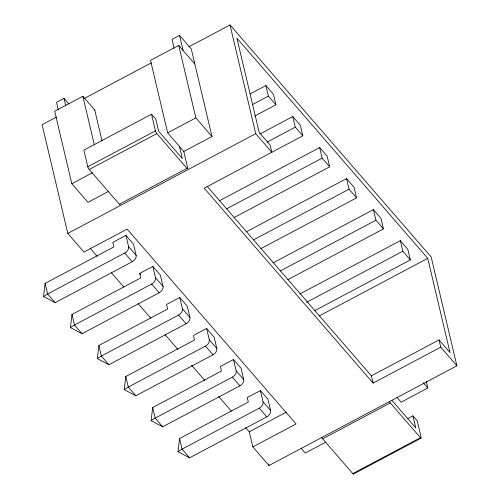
<?xml version="1.0" encoding="UTF-8"?>
<svg xmlns="http://www.w3.org/2000/svg" width="499" height="499" viewBox="0 0 499 499"><rect width="100%" height="100%" fill="white"/><g stroke="black" fill="none" stroke-linecap="round" stroke-linejoin="round"><path stroke-width="0.75" d="M43.532 296.537L45.097 283.413L113.853 246.918L112.786 242.389L125.941 235.409L133.47 244.098L136.14 255.388A5.533 3.668 -40.9 0 1 132.297 261.713L55.127 302.675L43.532 296.537L47.592 293.986L124.769 253.024A5.533 3.668 -40.9 0 0 128.611 246.699L125.941 235.409M70.428 327.569L71.987 314.445L140.749 277.949L139.676 273.421L152.831 266.441L160.36 275.124L163.03 286.42A5.533 3.668 -40.9 0 1 159.193 292.745L82.017 333.706L70.428 327.569L74.488 325.017L151.665 284.056A5.533 3.668 -40.9 0 0 155.501 277.731L152.831 266.441M97.324 358.6L98.883 345.476L167.645 308.981L166.572 304.452L179.727 297.466L187.256 306.155L189.926 317.451A5.533 3.668 -40.9 0 1 186.09 323.776L108.913 364.738L97.324 358.6L101.384 356.049L178.555 315.087A5.533 3.668 -40.9 0 0 182.397 308.762L179.727 297.466M124.214 389.625L125.779 376.508L194.535 340.012L193.469 335.478L206.617 328.498L214.152 337.187L216.822 348.483A5.533 3.668 -40.9 0 1 212.979 354.801L135.809 395.763L124.214 389.625L128.274 387.081L205.451 346.113A5.533 3.668 -40.9 0 0 209.287 339.794L206.617 328.498M151.11 420.657L152.669 407.54L221.431 371.038L220.358 366.509L233.513 359.529L241.042 368.218L243.712 379.508A5.533 3.668 -40.9 0 1 239.876 385.833L162.699 426.795L151.11 420.657L155.17 418.106L232.347 377.144A5.533 3.668 -40.9 0 0 236.183 370.819L233.513 359.529M178 451.689L179.565 438.565L248.327 402.069L247.255 397.541L260.409 390.561L267.938 399.244L270.608 410.54A5.533 3.668 -40.9 0 1 266.772 416.865L189.595 457.826L178 451.689L182.066 449.137L259.237 408.176A5.533 3.668 -40.9 0 0 263.079 401.851L260.409 390.561M179.49 146.5L182.347 158.582L158.682 131.274L155.825 119.192L151.521 114.227L83.869 150.137L87.799 166.747A2.164 0.53 62 0 0 89.227 169.498L119.348 204.253L187 168.344A2.277 0.555 62 0 0 187.718 168.076L183.794 151.465L211.981 136.508L191.273 48.914L179.528 35.36L172.012 39.352L174.151 48.415M68.974 104.073L64.009 98.347L56.493 102.332L58.277 109.886M94.972 110.229L82.871 96.27L54.684 111.227L71.819 183.719L87.955 202.332L108.582 191.385M194.847 64.015L178.711 45.397L150.523 60.36L167.658 132.846L183.794 151.465M84.175 98.515L151.353 62.855M56.562 117.022L42.109 124.694L67.808 233.42L83.944 252.039L127.17 229.097L296.063 423.969L252.837 446.911L268.973 465.53L456.891 365.786L431.192 257.054L230.027 24.95L188.722 46.869M87.799 166.747L155.445 130.844L151.521 114.227M89.227 169.498L156.879 133.595L187 168.344M71.819 183.719L92.446 172.766M167.658 132.846L195.845 117.889L178.711 45.397M250.074 93.937L265.886 85.541L273.415 94.23L275.916 104.802L254.602 116.117M252.569 104.509L268.381 96.114L265.886 85.541M67.808 233.42L255.725 133.682L230.027 24.95M259.779 134.088L292.776 116.573L300.311 125.261L302.806 135.834L204.216 188.204L373.109 383.076L440.754 347.167L439.045 339.919L371.393 375.828L373.109 383.076M267.09 142.109L295.277 127.145L292.776 116.573M219.267 200.847L319.641 147.573L327.176 156.262L329.671 166.828L234.106 217.552M226.577 208.863L322.142 158.139L319.641 147.573M246.163 231.879L346.537 178.598L354.065 187.287L356.567 197.86L261.002 248.583M253.473 239.894L349.038 189.171L346.537 178.598M273.053 262.911L373.433 209.63L380.962 218.319L383.457 228.891L287.898 279.615M280.363 270.926L375.928 220.202L373.433 209.63M299.949 293.936L400.323 240.661L407.851 249.35L410.353 259.923L314.788 310.64M306.573 302.319L402.824 251.234L400.323 240.661M319.117 316.004L427.743 258.345L236.9 38.155L259.174 132.391L270.152 145.053L271.861 152.301L255.725 133.682M252.837 446.911L249.269 431.81L286.314 412.143M321.568 437.012A2.277 0.555 62 0 0 322.666 438.839L390.318 402.936L420.439 437.685A2.164 0.53 62 0 0 421.156 437.417L417.233 420.807L412.929 415.842L407.465 418.742M325.884 442.108L305.257 453.055L301.221 448.401M426.208 381.211L427.818 388.004L401.096 402.188L397.061 397.535M322.666 438.839L352.787 473.595L420.439 437.685M353.454 474.044L421.1 438.134M268.381 96.114L275.916 104.802M295.277 127.145L302.806 135.834M322.142 158.139L329.671 166.828M349.038 189.171L356.567 197.86M375.928 220.202L383.457 228.891M402.824 251.234L410.353 259.923M439.045 339.919L450.017 352.581L427.743 258.345M440.754 347.167L456.891 365.786M195.845 117.889L211.981 136.508M423.277 382.77L427.818 388.004M207.091 186.258L371.393 375.828M392.12 400.616L415.786 427.924L412.929 415.842M128.611 246.699L136.14 255.388M155.501 277.731L163.03 286.42M182.397 308.762L189.926 317.451M209.287 339.794L216.822 348.483M236.183 370.819L243.712 379.508M263.079 401.851L270.608 410.54M124.769 253.024L132.297 261.713M151.665 284.056L159.193 292.745M178.555 315.087L186.09 323.776M205.451 346.113L212.979 354.801M232.347 377.144L239.876 385.833M259.237 408.176L266.772 416.865M139.676 273.421L140.681 274.581M90.07 248.128L97.218 256.367M111.502 272.853L123.746 286.981M138.036 303.467L150.792 318.181M165.075 334.667L177.837 349.387M191.61 365.28L204.877 380.587M218.656 396.487L231.411 411.201M245.695 427.687L249.269 431.81M55.127 302.675L47.592 293.986L45.097 283.413M82.017 333.706L74.488 325.017L71.987 314.445M108.913 364.738L101.384 356.049L98.883 345.476M135.809 395.763L128.274 387.081L125.779 376.508M162.699 426.795L155.17 418.106L152.669 407.54M189.595 457.826L182.066 449.137L179.565 438.565M179.528 35.36L183.096 50.461M268.618 464.02L268.973 465.53M94.704 109.923L102.021 140.88M82.871 96.27L94.292 144.591M64.009 98.347L65.793 105.894M353.548 473.514A2.164 0.53 62 0 1 352.787 473.595M390.318 402.936A2.277 0.555 62 0 1 389.332 401.358M156.879 133.595A2.164 0.53 62 0 1 155.445 130.844M120.116 204.322A2.277 0.555 62 0 1 119.348 204.253"/></g></svg>
